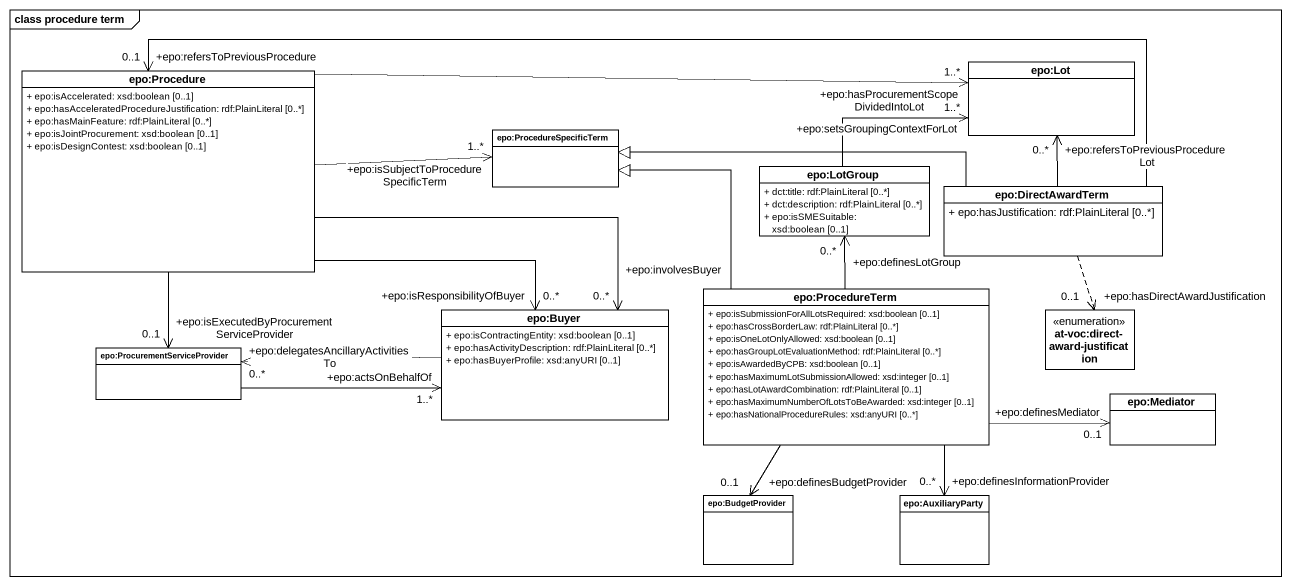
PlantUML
@startuml
mainframe class procedure term
hide circle
hide empty members
skinparam classAttributeIconSize 0
class "epo:Procedure" as epo_Procedure {
  + epo:isAccelerated: xsd:boolean [0..1]
  + epo:hasAcceleratedProcedureJustification: rdf:PlainLiteral [0..*]
  + epo:hasMainFeature: rdf:PlainLiteral [0..*]
  + epo:isJointProcurement: xsd:boolean [0..1]
  + epo:isDesignContest: xsd:boolean [0..1]
}
class "epo:Lot" as epo_Lot
class "epo:ProcedureSpecificTerm" as epo_ProcedureSpecificTerm
class "epo:LotGroup" as epo_LotGroup {
  + dct:title: rdf:PlainLiteral [0..*]
  + dct:description: rdf:PlainLiteral [0..*]
  + epo:isSMESuitable: xsd:boolean [0..1]
}
class "epo:DirectAwardTerm" as epo_DirectAwardTerm {
  + epo:hasJustification: rdf:PlainLiteral [0..*]
}
class "epo:Buyer" as epo_Buyer {
  + epo:isContractingEntity: xsd:boolean [0..1]
  + epo:hasActivityDescription: rdf:PlainLiteral [0..*]
  + epo:hasBuyerProfile: xsd:anyURI [0..1]
}
class "epo:ProcedureTerm" as epo_ProcedureTerm {
  + epo:isSubmissionForAllLotsRequired: xsd:boolean [0..1]
  + epo:hasCrossBorderLaw: rdf:PlainLiteral [0..*]
  + epo:isOneLotOnlyAllowed: xsd:boolean [0..1]
  + epo:hasGroupLotEvaluationMethod: rdf:PlainLiteral [0..*]
  + epo:isAwardedByCPB: xsd:boolean [0..1]
  + epo:hasMaximumLotSubmissionAllowed: xsd:integer [0..1]
  + epo:hasLotAwardCombination: rdf:PlainLiteral [0..1]
  + epo:hasMaximumNumberOfLotsToBeAwarded: xsd:integer [0..1]
  + epo:hasNationalProcedureRules: xsd:anyURI [0..*]
}
enum "at-voc:direct-award-justification" as at_voc_direct_award
class "epo:ProcurementServiceProvider" as epo_ProcurementServiceProvid
class "epo:Mediator" as epo_Mediator
class "epo:BudgetProvider" as epo_BudgetProvider
class "epo:AuxiliaryParty" as epo_AuxiliaryParty
epo_Procedure -right-> "+epo:hasProcurementScopeDividedIntoLot\n1..*" epo_Lot
epo_Procedure -right-> "+epo:isSubjectToProcedureSpecificTerm\n1..*" epo_ProcedureSpecificTerm
epo_Procedure -right-> "+epo:involvesBuyer\n0..*" epo_Buyer
epo_Procedure -right-> "+epo:isResponsibilityOfBuyer\n0..*" epo_Buyer
epo_Procedure --> "+epo:isExecutedByProcurementServiceProvider\n0..1" epo_ProcurementServiceProvid
epo_LotGroup -right-> "+epo:setsGroupingContextForLot\n1..*" epo_Lot
epo_DirectAwardTerm -left-> "+epo:refersToPreviousProcedure\n0..1" epo_Procedure
epo_DirectAwardTerm -up-> "+epo:refersToPreviousProcedureLot\n0..*" epo_Lot
epo_DirectAwardTerm -left-|> epo_ProcedureSpecificTerm
epo_DirectAwardTerm ..> "+epo:hasDirectAwardJustification\n0..1" at_voc_direct_award
epo_Buyer -left-> "+epo:delegatesAncillaryActivitiesTo\n0..*" epo_ProcurementServiceProvid
epo_ProcedureTerm -up-|> epo_ProcedureSpecificTerm
epo_ProcedureTerm -up-> "+epo:definesLotGroup\n0..*" epo_LotGroup
epo_ProcedureTerm -right-> "+epo:definesMediator\n0..1" epo_Mediator
epo_ProcedureTerm --> "+epo:definesBudgetProvider\n0..1" epo_BudgetProvider
epo_ProcedureTerm --> "+epo:definesInformationProvider\n0..*" epo_AuxiliaryParty
epo_ProcurementServiceProvid -right-> "+epo:actsOnBehalfOf\n1..*" epo_Buyer
@enduml
